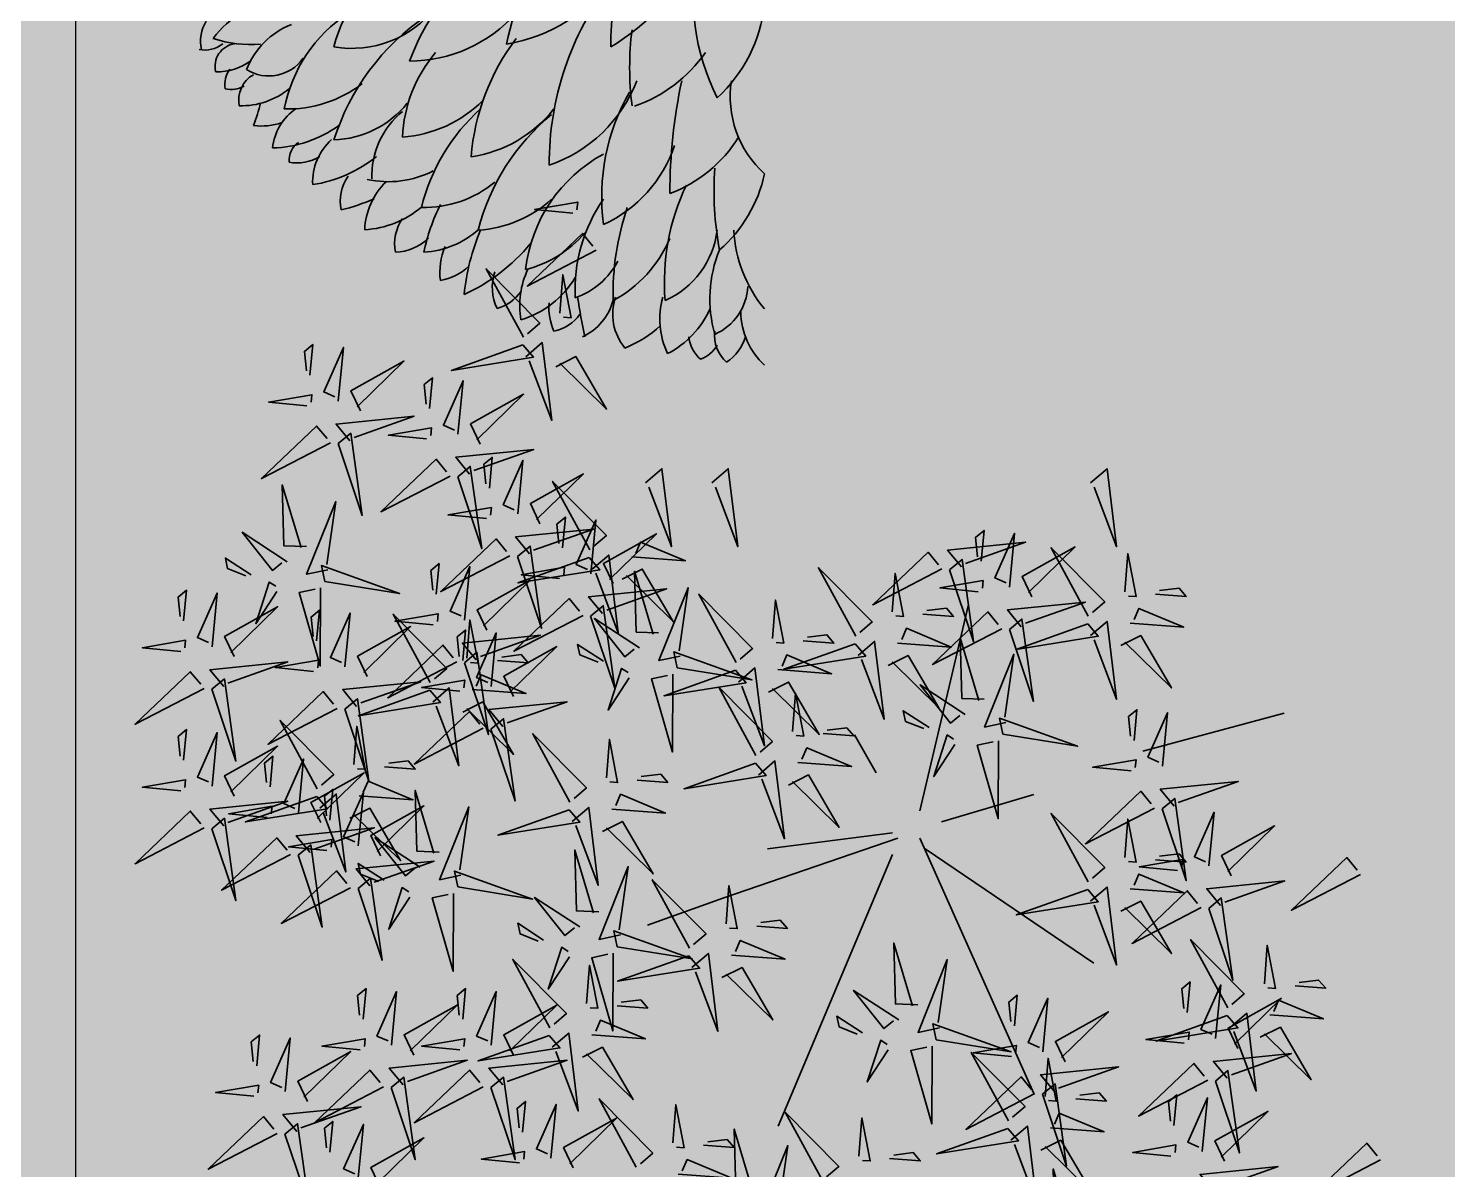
# Model space of a CAD drawing. Header units: millimetres. Extents: x -10000 to 124200, y -12045 to 23620.
# Drawn here: x 47173.3 to 47672.9, y 12816.8 to 13218.4 of the extents above; entities that cross this region are included whole.
import ezdxf

# ---------------------------------------------------------------- set-up
doc = ezdxf.new("R2010")
doc.units = ezdxf.units.MM
doc.header["$LTSCALE"] = 150
doc.linetypes.add('HIDDENX2', pattern=[19.05, 12.7, -6.35])
doc.layers.add('1625_East Villa$0$ad-Elevation 10', color=8, linetype='Continuous')
doc.layers.add('1625_East Villa$0$ad-Verandah', color=33, linetype='Continuous')
doc.layers.add('1625_East Villa$0$ad-Landscape', color=94, linetype='Continuous', lineweight=35)
doc.layers.add('1625_East Villa$0$ad-Landscape 2', color=7, linetype='Continuous', lineweight=35, true_color=0x264c00)
doc.layers.get('1625_East Villa$0$ad-Landscape').off()

# ---------------------------------------------------------------- blocks, each defined once
blk = doc.blocks.new('1625_East Villa$0$bamboo')
at = {"layer": '1625_East Villa$0$ad-Landscape 2'}
for p, q in [((43.5, 73), (278.2, 631.2)), ((-12.4, 39.5), (-247.1, 564.2)), ((-23.6, 61.9), (-370, 296.3)), ((390, 162.3), (546.4, 218.1)), ((32.3, 39.5), (390, 162.3)), ((43.5, 28.4), (300.5, 61.9)), ((-57.1, 6), (-247.1, -49.8)), ((-12.4, -16.3), (-113, -440.5)), ((77, -94.4), (121.7, -172.6)), ((-470.6, -139.1), (-761.2, -217.2))]:
    blk.add_line(p, q, dxfattribs=at)
for points in [[(-336.2, 845.3), (-290.1, 843.6), (-286.7, 718.8), (-325.2, 847.6)], [(274.9, 811.2), (318.6, 820.4), (258.7, 670.9), (277.2, 800.3)], [(-199.8, 660.1), (-233.7, 630.9), (-253.2, 790.8), (-207, 668.5)], [(1291.5, 647.4), (1242.1, 795), (1265.7, 626.1), (1291.5, 647.4)], [(-959.1, 700.5), (-817.2, 774), (-930.7, 666), (-952, 691.8)], [(-616.9, 764.6), (-588.5, 730.1), (-748.7, 713.9), (-625.5, 757.5)], [(-261.6, 680.5), (-302.7, 659.9), (-365.8, 767.6), (-270, 673.2)], [(319.2, 763.5), (365.2, 761.8), (368.6, 637), (330.1, 765.8)], [(187.4, 742.8), (263.8, 602.4), (153.5, 713.7), (178.9, 735.5)], [(483.6, 729.9), (373.4, 738.2), (465.5, 699.6), (475.2, 722.6)], [(1095.3, 757.7), (1115.1, 716.2), (1006.1, 655.3), (1102.4, 749.1)], [(1140.9, 737.5), (1130.4, 627.4), (1170.9, 718.7), (1148, 728.8)], [(-638.6, 703.2), (-618.8, 661.6), (-727.8, 600.7), (-631.5, 694.6)], [(-264.9, 565.6), (-314.3, 713.2), (-290.7, 544.3), (-264.9, 565.6)], [(49.3, 697.7), (-13.7, 702.5), (0.8, 685.5), (40.8, 690.4)], [(112.3, 693), (106.3, 614.2), (89.3, 702.6), (105, 701.5)], [(569.7, 715.5), (646.1, 575.2), (535.8, 686.4), (561.2, 708.3)], [(699.3, 716.8), (719.2, 675.2), (610.2, 614.4), (706.4, 708.2)], [(809.4, 706.2), (888, 698.6), (799.3, 683.4), (800.8, 699.1)], [(1307.2, 645.9), (1449.1, 719.5), (1335.7, 611.4), (1314.3, 637.3)], [(-619.9, 538.4), (-669.2, 686), (-645.7, 517), (-619.9, 538.4)], [(-593, 682.9), (-603.5, 572.8), (-563, 664.1), (-585.9, 674.3)], [(-528.6, 692.6), (-450, 684.9), (-538.7, 669.7), (-537.2, 685.5)], [(-193.7, 635.8), (-47.1, 688.2), (-215.5, 661.2), (-193.7, 635.8)], [(431.6, 670.5), (368.6, 675.2), (383.1, 658.2), (423.1, 663.2)], [(494.6, 665.7), (488.6, 587), (471.6, 675.4), (487.3, 674.2)], [(745, 696.6), (734.5, 586.5), (774.9, 677.8), (752.1, 687.9)], [(868.3, 552), (818.9, 699.6), (842.4, 530.7), (868.3, 552)], [(1073.1, 552), (1023.7, 699.6), (1047.2, 530.7), (1073.1, 552)], [(1199.3, 684.2), (1193.3, 621.3), (1210.5, 635.5), (1206.4, 675.6)], [(-280.9, 634.5), (-391.2, 642.7), (-299.1, 604.1), (-289.4, 627.2)], [(803.4, 643.3), (797.4, 580.4), (814.6, 594.6), (810.5, 634.7)], [(1267.2, 641.9), (1295.6, 607.4), (1135.4, 591.1), (1258.6, 634.8)], [(-534.6, 629.7), (-540.6, 566.8), (-523.4, 581), (-527.5, 621)], [(-249.2, 564.1), (-107.3, 637.7), (-220.7, 529.6), (-242.1, 555.5)], [(-194.9, 620.1), (-118.4, 479.7), (-228.8, 591), (-203.4, 612.8)], [(-37.8, 466.8), (-37.2, 626.6), (5.9, 476), (-26.9, 469.1)], [(884, 550.5), (1025.9, 624), (912.4, 516), (891.1, 541.8)], [(1088.8, 550.5), (1230.7, 624), (1117.2, 516), (1095.9, 541.8)], [(-604.1, 536.8), (-462.2, 610.4), (-575.7, 502.3), (-597, 528.2)], [(742.3, 469.2), (708.4, 440), (688.9, 599.9), (735, 477.6)], [(-650.3, 428.2), (-684.2, 399.1), (-703.7, 559), (-657.6, 436.7)], [(-289.2, 560), (-260.8, 525.6), (-421, 509.3), (-297.8, 552.9)], [(-333, 575), (-396, 579.7), (-381.4, 562.8), (-341.5, 567.7)], [(-270, 570.3), (-276, 491.5), (-293, 579.9), (-277.2, 578.7)], [(680.5, 489.6), (639.3, 469), (576.2, 576.7), (672, 482.3)], [(1245.4, 580.5), (1265.3, 538.9), (1156.3, 478), (1252.6, 571.9)], [(1291.1, 560.2), (1280.6, 450.1), (1321.1, 541.4), (1298.2, 551.6)], [(1355.5, 569.8), (1434.1, 562.2), (1345.4, 547), (1346.9, 562.7)], [(-712.1, 448.7), (-753.3, 428.1), (-816.4, 535.7), (-720.6, 441.4)], [(-644.2, 532.8), (-615.8, 498.3), (-776, 482), (-652.8, 525.7)], [(52, 474.3), (95.2, 540.4), (67.5, 454.7), (54.3, 463.3)], [(843.9, 546.4), (872.4, 511.9), (712.1, 495.7), (835.3, 539.3)], [(1048.7, 546.4), (1077.2, 511.9), (916.9, 495.7), (1040.1, 539.3)], [(-311, 498.7), (-291.1, 457.1), (-400.1, 396.2), (-303.9, 490)], [(748.4, 444.9), (894.9, 497.3), (726.5, 470.3), (748.4, 444.9)], [(1349.5, 506.9), (1343.5, 444), (1360.7, 458.2), (1356.6, 498.3)], [(-665.9, 471.4), (-646.1, 429.8), (-755.1, 368.9), (-658.8, 462.8)], [(-265.3, 478.4), (-275.8, 368.3), (-235.4, 459.6), (-258.2, 469.8)], [(-200.9, 488), (-122.3, 480.4), (-211, 465.2), (-209.5, 480.9)], [(-46.5, 453.6), (-200.1, 478.3), (-39.6, 420.8), (-46.5, 453.6)], [(822.2, 485), (842, 443.4), (733.1, 382.6), (829.3, 476.4)], [(932.3, 474.4), (1010.9, 466.8), (922.2, 451.6), (923.7, 467.3)], [(1027, 485), (1046.8, 443.4), (937.9, 382.6), (1034.1, 476.4)], [(1137.1, 474.4), (1215.7, 466.8), (1126.9, 451.6), (1128.4, 467.3)], [(-644.2, 404), (-497.6, 456.4), (-666, 429.4), (-644.2, 404)], [(-620.3, 451.1), (-630.8, 341), (-590.3, 432.3), (-613.2, 442.5)], [(-555.9, 460.7), (-477.3, 453.1), (-566, 437.9), (-564.5, 453.6)], [(-52.8, 429.4), (-9, 438.6), (-69, 289.1), (-50.5, 418.5)], [(104.9, 439.8), (157.9, 405.3), (153.3, 427.1), (115.9, 442.1)], [(661.1, 443.6), (550.9, 451.8), (643, 413.2), (652.6, 436.3)], [(867.9, 464.7), (857.4, 354.7), (897.8, 446), (875, 456.1)], [(1072.7, 464.7), (1062.1, 354.7), (1102.6, 446), (1079.8, 456.1)], [(-731.5, 402.7), (-841.7, 410.9), (-749.6, 372.3), (-739.9, 395.4)], [(-206.9, 425.1), (-212.9, 362.2), (-195.7, 376.4), (-199.8, 416.5)], [(30.7, 412.7), (123.3, 352.4), (61.2, 430.6), (41.6, 415)], [(393.8, 326), (352.6, 305.3), (289.5, 413), (385.3, 318.7)], [(455.6, 305.5), (421.7, 276.4), (402.2, 436.3), (448.3, 314)], [(617.5, 275.9), (618.2, 435.7), (661.3, 285.1), (628.5, 278.2)], [(747.2, 429.2), (823.6, 288.8), (713.3, 400), (738.7, 421.9)], [(926.3, 411.5), (920.3, 348.6), (937.5, 362.8), (933.4, 402.9)], [(1131.1, 411.5), (1125, 348.6), (1142.3, 362.8), (1138.2, 402.9)], [(-645.4, 388.3), (-569, 247.9), (-679.3, 359.1), (-653.9, 381)], [(-561.9, 397.8), (-567.9, 334.9), (-550.7, 349.1), (-554.8, 389.2)], [(-8.5, 381.7), (37.5, 380), (40.9, 255.2), (2.4, 384)], [(609.1, 384.1), (546.1, 388.8), (560.6, 371.9), (600.6, 376.8)], [(672.1, 379.4), (666.1, 300.6), (649, 389), (664.8, 387.8)], [(-783.5, 343.2), (-846.5, 347.9), (-832, 331), (-792, 335.9)], [(-720.5, 338.5), (-726.5, 259.7), (-743.5, 348.1), (-727.8, 346.9)], [(-606.2, 183.8), (-655.6, 331.4), (-632, 162.5), (-606.2, 183.8)], [(461.7, 281.3), (608.2, 333.7), (439.8, 306.7), (461.7, 281.3)], [(707.3, 283.4), (750.5, 349.5), (722.8, 263.8), (709.6, 272.4)], [(-363.6, 169.2), (-397.5, 140), (-417, 299.9), (-370.9, 177.6)], [(945.2, 153.2), (945.8, 313), (988.9, 162.4), (956.1, 155.5)], [(-425.4, 189.6), (-466.6, 169), (-529.7, 276.7), (-433.9, 182.4)], [(374.4, 279.9), (264.1, 288.2), (356.3, 249.6), (365.9, 272.6)], [(460.4, 265.6), (536.9, 125.2), (426.5, 236.4), (452, 258.3)], [(608.9, 262.7), (455.2, 287.4), (615.8, 229.9), (608.9, 262.7)], [(1141.3, 142.9), (1092, 290.5), (1115.5, 121.6), (1141.3, 142.9)], [(-590.5, 182.3), (-448.6, 255.9), (-562, 147.8), (-583.4, 173.7)], [(602.5, 238.5), (646.3, 247.7), (586.3, 98.2), (604.8, 227.6)], [(686, 221.8), (778.6, 161.5), (716.5, 239.7), (696.9, 224.1)], [(760.2, 248.9), (813.2, 214.4), (808.6, 236.2), (771.2, 251.2)], [(322.4, 220.5), (259.3, 225.2), (273.9, 208.3), (313.9, 213.2)], [(385.4, 215.7), (379.4, 137), (362.3, 225.4), (378.1, 224.2)], [(1035, 160.6), (1078.2, 226.8), (1050.5, 141.1), (1037.3, 149.7)], [(1157.1, 141.4), (1299, 214.9), (1185.5, 106.9), (1164.2, 132.8)], [(1264.2, 74.7), (1214.8, 222.3), (1238.4, 53.4), (1264.2, 74.7)], [(-918.2, 114.1), (-776.2, 187.7), (-889.7, 79.6), (-911, 105.5)], [(-630.5, 178.2), (-602.1, 143.7), (-762.3, 127.5), (-639.2, 171.1)], [(-357.5, 145), (-210.9, 197.3), (-379.3, 170.3), (-357.5, 145)], [(646.8, 190.8), (692.9, 189.1), (696.3, 64.3), (657.8, 193.1)], [(-444.7, 143.6), (-555, 151.8), (-462.9, 113.3), (-453.2, 136.3)], [(936.5, 139.9), (782.9, 164.7), (943.4, 107.2), (936.5, 139.9)], [(1279.9, 73.2), (1421.8, 146.8), (1308.4, 38.7), (1287, 64.6)], [(1441.7, 20.2), (1392.3, 167.8), (1415.9, -1.1), (1441.7, 20.2)], [(-652.3, 116.9), (-632.5, 75.3), (-741.4, 14.4), (-645.2, 108.2)], [(-510.6, -20.7), (-560, 126.9), (-536.5, -42), (-510.6, -20.7)], [(-358.7, 129.2), (-282.3, -11.2), (-392.6, 100.1), (-367.2, 121.9)], [(701.3, 5.5), (667.4, -23.6), (647.9, 136.3), (694, 14)], [(930.2, 115.8), (973.9, 125), (914, -24.5), (932.5, 104.9)], [(1117, 137.3), (1145.4, 102.8), (985.2, 86.6), (1108.4, 130.2)], [(1013.6, 99.1), (1106.3, 38.8), (1044.2, 116.9), (1024.6, 101.4)], [(1087.9, 126.1), (1140.9, 91.6), (1136.3, 113.5), (1098.9, 128.4)], [(-606.6, 96.6), (-617.1, -13.5), (-576.7, 77.8), (-599.5, 88)], [(-496.8, 84.1), (-559.8, 88.8), (-545.3, 71.9), (-505.3, 76.8)], [(-542.2, 106.2), (-463.6, 98.6), (-552.3, 83.4), (-550.8, 99.1)], [(-433.8, 79.4), (-439.8, 0.6), (-456.8, 89), (-441.1, 87.9)], [(639.5, 26), (598.3, 5.3), (535.3, 113), (631, 18.7)], [(1220.1, -21.7), (1186.2, -50.9), (1166.7, 109), (1212.8, -13.3)], [(1457.4, 18.7), (1599.3, 92.2), (1485.9, -15.8), (1464.5, 10)], [(974.5, 68.1), (1020.5, 66.3), (1023.9, -58.4), (985.4, 70.4)], [(1095.3, 76), (1115.1, 34.4), (1006.1, -26.5), (1102.4, 67.3)], [(1158.3, -1.3), (1117.1, -21.9), (1054.1, 85.8), (1149.8, -8.5)], [(1239.9, 69.2), (1268.3, 34.7), (1108.1, 18.4), (1231.3, 62.1)], [(1205.3, 65.3), (1283.9, 57.7), (1195.2, 42.5), (1196.7, 58.2)], [(-494.9, -22.2), (-353, 51.3), (-466.5, -56.7), (-487.8, -30.9)], [(319, -89.9), (285.1, -119.1), (265.6, 40.8), (311.8, -81.4)], [(707.4, -18.7), (854, 33.7), (685.6, 6.7), (707.4, -18.7)], [(1140.9, 55.7), (1130.4, -54.4), (1170.9, 36.9), (1148, 47)], [(257.2, -69.4), (216.1, -90.1), (153, 17.6), (248.8, -76.7)], [(1218.1, 7.8), (1238, -33.8), (1129, -94.7), (1225.2, -0.8)], [(1199.3, 2.4), (1193.3, -60.5), (1210.5, -46.3), (1206.4, -6.2)], [(1226.2, -46), (1372.8, 6.4), (1204.4, -20.6), (1226.2, -46)], [(1417.4, 14.6), (1445.8, -19.9), (1285.6, -36.1), (1408.7, 7.5)], [(-535, -26.3), (-506.5, -60.8), (-666.8, -77), (-543.6, -33.4)], [(-174.3, -160.5), (-173.7, -0.6), (-130.6, -151.3), (-163.4, -158.2)], [(620.2, -20.1), (509.9, -11.8), (602, -50.4), (611.7, -27.3)], [(1263.8, -12.5), (1253.3, -122.6), (1293.7, -31.3), (1270.9, -21.1)], [(1328.2, -2.9), (1406.8, -10.5), (1318.1, -25.7), (1319.6, -10)], [(706.2, -34.4), (782.6, -174.8), (672.3, -63.6), (697.7, -41.7)], [(868.3, -184.3), (818.9, -36.7), (842.4, -205.6), (868.3, -184.3)], [(1139, -47.3), (1028.7, -39.1), (1120.8, -77.6), (1130.5, -54.6)], [(1395.6, -46.8), (1415.5, -88.4), (1306.5, -149.2), (1402.7, -55.4)], [(1505.7, -57.4), (1584.3, -65), (1495.6, -80.2), (1497.1, -64.5)], [(-84.5, -153), (-41.3, -86.9), (-69, -172.5), (-82.2, -163.9)], [(325.1, -114.1), (471.7, -61.8), (303.3, -88.7), (325.1, -114.1)], [(568.1, -79.5), (505.1, -74.8), (519.6, -91.7), (559.6, -86.8)], [(631.1, -84.2), (625.1, -163), (608.1, -74.6), (623.8, -75.8)], [(1168.6, -225.3), (1119.3, -77.6), (1142.8, -246.6), (1168.6, -225.3)], [(1225, -61.7), (1301.4, -202.1), (1191.1, -90.8), (1216.5, -69)], [(1322.2, -65.8), (1316.2, -128.7), (1333.4, -114.5), (1329.3, -74.4)], [(1441.3, -67.1), (1430.8, -177.1), (1471.2, -85.8), (1448.4, -75.7)], [(-511, -108), (-521.6, -218), (-481.1, -126.7), (-503.9, -116.6)], [(-446.7, -98.3), (-368, -105.9), (-456.8, -121.2), (-455.3, -105.4)], [(237.9, -115.5), (127.6, -107.2), (219.7, -145.8), (229.4, -122.8)], [(884, -185.9), (1025.9, -112.3), (912.4, -220.4), (891.1, -194.5)], [(988, -239.9), (954.1, -269), (934.6, -109.2), (980.8, -231.4)], [(1086.9, -106.8), (1023.9, -102.1), (1038.4, -119), (1078.4, -114.1)], [(1149.9, -111.5), (1143.9, -190.3), (1126.9, -101.9), (1142.6, -103)], [(323.9, -129.9), (400.4, -270.3), (290, -159), (315.4, -137.2)], [(494.6, -296.8), (495.3, -137), (538.4, -287.6), (505.6, -294.5)], [(926.2, -219.4), (885, -240.1), (822, -132.4), (917.7, -226.7)], [(1441.7, -266.2), (1392.3, -118.6), (1415.9, -287.5), (1441.7, -266.2)], [(1499.7, -120.3), (1493.7, -183.2), (1510.9, -169), (1506.8, -128.9)], [(-452.7, -161.2), (-458.7, -224.1), (-441.4, -209.9), (-445.5, -169.8)], [(-183, -173.7), (-336.7, -149), (-176.1, -206.5), (-183, -173.7)], [(185.8, -175), (122.8, -170.2), (137.4, -187.2), (177.4, -182.3)], [(298.2, -260.3), (257, -281), (193.9, -173.3), (289.7, -267.6)], [(248.8, -179.7), (242.8, -258.4), (225.8, -170), (241.6, -171.2)], [(360, -280.8), (326.1, -310), (306.6, -150.1), (352.7, -272.3)], [(922.9, -320.7), (873.5, -173.1), (897.1, -342), (922.9, -320.7)], [(1184.4, -226.8), (1326.3, -153.2), (1212.8, -261.3), (1191.5, -235.4)], [(-189.3, -197.8), (-145.6, -188.6), (-205.5, -338.1), (-187, -208.8)], [(-105.9, -214.5), (-13.2, -274.9), (-75.4, -196.7), (-94.9, -212.2)], [(-31.6, -187.5), (21.3, -222), (16.7, -200.1), (-20.7, -185.2)], [(843.9, -189.9), (872.4, -224.4), (712.1, -240.6), (835.3, -197)], [(1457.4, -267.7), (1599.3, -194.1), (1485.9, -302.2), (1464.5, -276.3)], [(52.5, -314.9), (11.3, -335.6), (-51.8, -227.9), (44, -322.2)], [(114.3, -335.4), (80.4, -364.5), (60.9, -204.6), (107, -326.9)], [(584.4, -289.3), (627.6, -223.2), (600, -308.9), (586.7, -300.3)], [(994.1, -264.1), (1140.7, -211.8), (972.3, -238.7), (994.1, -264.1)], [(1144.3, -230.8), (1172.7, -265.3), (1012.5, -281.6), (1135.7, -237.9)], [(-363.6, -376.3), (-397.5, -405.4), (-417, -245.5), (-370.9, -367.8)], [(-196.6, -388.9), (-246, -241.3), (-222.5, -410.2), (-196.6, -388.9)], [(-145, -245.6), (-99, -247.3), (-95.6, -372), (-134.1, -243.3)], [(366.1, -305), (512.7, -252.7), (344.3, -279.6), (366.1, -305)], [(822.2, -251.3), (842, -292.9), (733.1, -353.8), (829.3, -259.9)], [(906.9, -265.5), (796.6, -257.2), (888.7, -295.8), (898.4, -272.8)], [(932.3, -262), (1010.9, -269.6), (922.2, -284.8), (923.7, -269.1)], [(938.6, -322.2), (1080.5, -248.7), (967.1, -356.7), (945.7, -330.8)], [(-425.4, -355.8), (-466.6, -376.5), (-529.7, -268.8), (-433.9, -363.1)], [(486, -310), (332.3, -285.3), (492.9, -342.8), (486, -310)], [(663.5, -416.2), (614.1, -268.5), (637.6, -437.5), (663.5, -416.2)], [(867.9, -271.6), (857.4, -381.7), (897.8, -290.4), (875, -280.2)], [(992.9, -279.9), (1069.3, -420.3), (959, -309), (984.4, -287.2)], [(1417.4, -271.7), (1445.8, -306.2), (1285.6, -322.5), (1408.7, -278.8)], [(-180.9, -390.4), (-39, -316.9), (-152.5, -424.9), (-173.8, -399)], [(120.3, -359.6), (266.9, -307.2), (98.5, -334.2), (120.3, -359.6)], [(278.8, -306.4), (168.6, -298.1), (260.7, -336.7), (270.4, -313.7)], [(854.8, -325), (791.8, -320.2), (806.4, -337.2), (846.3, -332.2)], [(917.8, -329.7), (911.8, -408.4), (894.8, -320), (910.5, -321.2)], [(1122.6, -292.2), (1142.4, -333.8), (1033.4, -394.7), (1129.7, -300.8)], [(1168.2, -312.5), (1157.7, -422.6), (1198.2, -331.3), (1175.3, -321.1)], [(1218.2, -474.1), (1218.9, -314.2), (1262, -464.9), (1229.2, -471.8)], [(1232.6, -302.9), (1311.2, -310.5), (1222.5, -325.7), (1224, -310)], [(-357.5, -400.5), (-210.9, -348.1), (-379.3, -375.1), (-357.5, -400.5)], [(364.9, -320.8), (441.3, -461.2), (331, -349.9), (356.4, -328.1)], [(479.7, -334.2), (523.4, -325), (463.5, -474.5), (482, -345.1)], [(563.1, -350.9), (655.8, -411.2), (593.6, -333), (574, -348.6)], [(637.4, -323.8), (690.3, -358.3), (685.7, -336.5), (648.3, -321.5)], [(679.2, -417.7), (821.1, -344.1), (707.7, -452.2), (686.3, -426.3)], [(898.6, -326.3), (927, -360.8), (766.8, -377), (889.9, -333.4)], [(926.3, -324.9), (920.3, -387.8), (937.5, -373.5), (933.4, -333.5)], [(1395.6, -333.1), (1415.5, -374.7), (1306.5, -435.6), (1402.7, -341.7)], [(1505.7, -343.8), (1584.3, -351.4), (1495.6, -366.6), (1497.1, -350.9)], [(-73.8, -511.6), (-123.1, -364), (-99.6, -532.9), (-73.8, -511.6)], [(33.1, -361), (-77.2, -352.7), (14.9, -391.3), (24.6, -368.2)], [(119.1, -375.3), (195.6, -515.7), (85.2, -404.5), (110.7, -382.6)], [(226.8, -365.9), (163.8, -361.1), (178.3, -378.1), (218.3, -373.2)], [(289.8, -370.6), (283.8, -449.3), (266.8, -360.9), (282.5, -362.1)], [(1226.6, -365.8), (1220.6, -428.7), (1237.8, -414.5), (1233.7, -374.4)], [(1441.3, -353.4), (1430.8, -463.5), (1471.2, -372.2), (1448.4, -362)], [(-444.7, -401.9), (-555, -393.6), (-462.9, -432.2), (-453.2, -409.1)], [(-221, -394.5), (-192.5, -429), (-352.8, -445.2), (-229.6, -401.6)], [(598.6, -492.1), (557.4, -512.8), (494.3, -405.1), (590.1, -499.4)], [(524, -381.9), (570, -383.6), (573.4, -508.4), (534.9, -379.6)], [(660.4, -512.6), (626.5, -541.8), (607, -381.9), (653.1, -504.2)], [(813.7, -538.9), (764.3, -391.3), (787.8, -560.2), (813.7, -538.9)], [(876.8, -387.7), (896.6, -429.3), (787.7, -490.1), (883.9, -396.3)], [(922.5, -407.9), (912, -518), (952.4, -426.7), (929.6, -416.6)], [(986.9, -398.3), (1065.5, -405.9), (976.8, -421.1), (978.3, -405.4)], [(1308, -466.6), (1351.2, -400.5), (1323.6, -486.2), (1310.3, -477.5)], [(1499.7, -406.7), (1493.7, -469.6), (1510.9, -455.4), (1506.8, -415.3)], [(-358.7, -416.2), (-282.3, -556.6), (-392.6, -445.4), (-367.2, -423.5)], [(-19, -420.4), (-82, -415.7), (-67.4, -432.6), (-27.4, -427.7)], [(44, -425.1), (38, -503.9), (21, -415.5), (36.8, -416.7)], [(639.2, -421.7), (667.6, -456.2), (507.4, -472.5), (630.5, -428.8)], [(-496.8, -461.3), (-559.8, -456.6), (-545.3, -473.5), (-505.3, -468.6)], [(-433.8, -466), (-439.8, -544.8), (-456.8, -456.4), (-441.1, -457.6)], [(-242.7, -455.8), (-222.9, -497.4), (-331.8, -558.3), (-235.6, -464.5)], [(-58, -513.1), (83.9, -439.6), (-29.6, -547.6), (-50.9, -521.7)], [(980.9, -461.2), (974.9, -524.1), (992.1, -509.9), (988, -469.8)], [(1209.6, -487.3), (1055.9, -462.6), (1216.5, -520.1), (1209.6, -487.3)], [(-197, -476.1), (-207.5, -586.2), (-167.1, -494.9), (-189.9, -484.8)], [(-132.6, -466.5), (-54, -474.1), (-142.8, -489.3), (-141.3, -473.6)], [(617.4, -483.1), (637.2, -524.7), (528.3, -585.6), (624.5, -491.7)], [(666.4, -536.8), (813, -484.5), (644.6, -511.4), (666.4, -536.8)], [(727.5, -493.8), (806.1, -501.4), (717.4, -516.6), (718.9, -500.9)], [(829.4, -540.4), (971.3, -466.8), (857.8, -574.9), (836.5, -549)], [(-98.1, -517.2), (-69.7, -551.7), (-229.9, -567.9), (-106.7, -524.3)], [(663.1, -503.4), (652.6, -613.5), (693, -522.2), (670.2, -512)], [(1203.3, -511.5), (1247, -502.3), (1187.1, -651.7), (1205.5, -522.4)], [(1286.7, -528.1), (1379.3, -588.5), (1317.2, -510.3), (1297.6, -525.8)], [(1361, -501.1), (1413.9, -535.6), (1409.3, -513.8), (1371.9, -498.8)], [(-138.6, -529.4), (-144.7, -592.3), (-127.4, -578.1), (-131.5, -538)], [(579.2, -538.2), (468.9, -529.9), (561.1, -568.5), (570.7, -545.5)], [(665.2, -552.6), (741.7, -693), (631.3, -581.7), (656.8, -559.9)], [(789.3, -544.5), (817.8, -578.9), (657.5, -595.2), (780.7, -551.6)], [(-363.6, -689.9), (-397.5, -719), (-417, -559.2), (-370.9, -681.4)], [(414.6, -689.9), (380.7, -719), (361.2, -559.2), (407.3, -681.4)], [(551.1, -689.9), (517.2, -719), (497.7, -559.2), (543.9, -681.4)], [(721.5, -556.7), (715.5, -619.6), (732.7, -605.4), (728.6, -565.3)], [(936.5, -702.5), (887.2, -554.9), (910.7, -723.8), (936.5, -702.5)], [(1247.5, -559.2), (1293.6, -560.9), (1297, -685.7), (1258.5, -556.9)], [(767.6, -605.8), (787.4, -647.4), (678.5, -708.3), (774.7, -614.5)], [(813.3, -626.1), (802.7, -736.2), (843.2, -644.9), (820.4, -634.7)], [(877.7, -616.5), (956.3, -624.1), (867.5, -639.3), (869, -623.6)], [(952.3, -704), (1094.2, -630.5), (980.7, -738.5), (959.4, -712.7)], [(1182.3, -770.7), (1132.9, -623.1), (1156.5, -792), (1182.3, -770.7)], [(871.6, -679.4), (865.6, -742.3), (882.9, -728.1), (878.8, -688)], [(1198, -772.2), (1339.9, -698.7), (1226.5, -806.7), (1205.1, -780.8)], [(912.2, -708.1), (940.6, -742.6), (780.4, -758.8), (903.6, -715.2)], [(890.5, -769.5), (910.3, -811.1), (801.3, -871.9), (897.6, -778.1)], [(1000.5, -780.1), (1079.1, -787.7), (990.4, -802.9), (991.9, -787.2)], [(1158, -776.3), (1186.4, -810.8), (1026.2, -827), (1149.3, -783.4)], [(936.1, -789.8), (925.6, -899.8), (966.1, -808.5), (943.2, -798.4)], [(735.1, -928.5), (693.9, -949.2), (630.8, -841.5), (726.6, -935.8)], [(796.9, -949), (763, -978.1), (743.5, -818.2), (789.6, -940.5)], [(994.5, -843), (988.5, -905.9), (1005.7, -891.7), (1001.6, -851.6)], [(1136.2, -837.6), (1156, -879.2), (1047.1, -940.1), (1143.3, -846.3)], [(1181.9, -857.9), (1171.4, -968), (1211.8, -876.7), (1189, -866.6)], [(1246.3, -848.3), (1324.9, -855.9), (1236.2, -871.1), (1237.7, -855.4)], [(803, -973.2), (949.5, -920.8), (781.1, -947.8), (803, -973.2)], [(1240.3, -911.2), (1234.3, -974.1), (1251.5, -959.9), (1247.4, -919.8)], [(801.8, -988.9), (878.2, -1129.3), (767.9, -1018.1), (793.3, -996.2)], [(726.7, -1038.7), (720.7, -1117.5), (703.7, -1029.1), (719.4, -1030.3)], [(651.9, -1167.6), (793.8, -1094.1), (680.3, -1202.1), (659, -1176.3)], [(700.2, -1243.7), (778.8, -1251.3), (690.1, -1266.6), (691.6, -1250.8)]]:
    blk.add_lwpolyline(points, dxfattribs=at)
blk = doc.blocks.new('1625_East Villa$0$A$C7DA81DBD')
at = {"layer": '1625_East Villa$0$ad-Landscape 2'}
for centre, radius, start, end in [((-0.3234, 3.905), 0.4767, 0.43757, 47.26134), ((0.4137, 3.9807), 0.3046, 123.60504, 162.90266), ((0.0961, 4.0625), 0.2274, 352.72717, 49.06653), ((0.4908, 4.0166), 0.2139, 111.17004, 149.58437), ((0.9056, 3.6412), 0.6057, 117.26946, 155.9728), ((0.2663, 4.0457), 0.2252, 6.24095, 49.15573), ((0.1425, 3.9552), 0.5349, 344.79318, 24.80951), ((1.1804, 3.4536), 0.743, 111.85939, 132.96772), ((0.6413, 3.9243), 0.3417, 341.32537, 39.82068), ((0.4664, 3.7254), 0.3595, 113.70561, 176.94873), ((-0.4847, 3.8253), 0.8385, 337.72257, 15.86731), ((1.3268, 3.7443), 0.3576, 114.32176, 165.62043), ((-5.8663, 2.673), 7.168, 9.16665, 11.24033), ((1.4147, 3.7701), 0.2686, 101.04015, 144.95778), ((1.7595, 3.3631), 0.6247, 106.91169, 148.74233), ((1.0529, 3.8878), 0.3429, 353.89465, 25.17772), ((1.0337, 3.8696), 0.5516, 334.54713, 9.51441), ((-0.6722, 3.3341), 0.8727, 3.00382, 39.60588), ((1.8213, 3.5993), 0.3023, 107.3992, 143.67876), ((1.4522, 3.7508), 0.3106, 341.21289, 26.18085), ((0.8731, 3.3135), 0.5704, 113.73132, 173.32768), ((-0.8101, 3.7172), 1.4584, 334.44417, 4.66194), ((1.3701, 3.1096), 0.824, 118.22031, 156.78041), ((-0.7845, 3.7974), 1.7654, 341.38853, 1.24523), ((1.383, 3.3555), 0.488, 108.81739, 152.56245), ((0.2113, 3.764), 1.0157, 324.84978, 3.01888), ((2.4444, 2.7002), 1.2047, 114.47438, 140.38238), ((0.4659, 3.9514), 1.4875, 337.29257, 354.02748), ((2.1581, 3.3546), 0.3559, 99.63085, 133.13709), ((1.6924, 3.6508), 0.4098, 336.38924, 7.6723), ((0.5792, 3.7449), 0.9742, 298.34437, 353.53312), ((1.7238, 2.9221), 0.7346, 103.90804, 139.61338), ((0.8762, 2.8295), 0.8955, 130.78874, 168.03806), ((-1.7398, 3.1245), 2.0667, 355.95212, 10.67856), ((2.2394, 2.9434), 0.5806, 93.32513, 131.66362), ((0.9147, 3.7961), 1.3196, 333.78136, 348.06114), ((2.4029, 3.194), 0.3293, 92.31458, 133.75489), ((2.1061, 3.4684), 0.2887, 325.35935, 10.9222), ((1.4049, 2.5545), 0.8684, 114.71609, 161.31222), ((-0.2948, 3.161), 1.349, 329.98702, 7.7695), ((0.4879, 3.7225), 1.408, 309.24822, 345.91322), ((1.8961, 2.6169), 0.7641, 93.18845, 132.61455), ((2.6219, 2.7574), 0.6207, 93.06665, 130.22411), ((2.1285, 3.3962), 0.4606, 314.41683, 357.63522), ((2.2078, 2.5037), 0.7304, 88.94937, 129.1849), ((1.0136, 3.5245), 1.2421, 311.60195, 346.47297), ((3.0457, 2.0047), 1.2814, 103.71524, 113.85648), ((2.4584, 3.1948), 0.2887, 325.35935, 10.9222), ((0.9142, 2.3228), 0.8735, 110.1808, 148.59513), ((-2.889, 3.1417), 3.5018, 347.99481, 0.01757), ((2.4357, 2.4238), 0.6427, 77.61453, 116.92393), ((1.9988, 3.0323), 0.5442, 309.31962, 1.75138), ((3.0549, 2.2322), 0.863, 98.61282, 128.97622), ((2.5541, 3.0699), 0.3719, 312.03902, 2.39813), ((-0.4533, 2.5144), 0.6755, 351.39169, 47.83501), ((1.6974, 2.079), 0.9321, 108.99145, 158.98533), ((-0.5421, 2.9513), 1.9362, 322.58851, 0.26845), ((3.0253, 2.6704), 0.2744, 78.73381, 122.02457), ((2.0257, 2.069), 0.8461, 98.57089, 141.50718), ((0.4415, 3.0214), 1.4626, 322.92796, 355.46028), ((2.9291, 2.9329), 0.15, 306.19039, 2.52975), ((2.4021, 1.9593), 0.8207, 94.0733, 134.87713), ((1.4468, 2.8141), 0.8978, 319.49244, 357.69907), ((1.3292, 3.2587), 1.5303, 304.25441, 342.40951), ((2.8129, 2.1522), 0.6446, 92.21829, 140.84358), ((3.2048, 2.0899), 0.7587, 91.41505, 126.15667), ((2.8327, 2.8868), 0.3555, 304.28194, 353.79297), ((3.255, 2.3074), 0.3987, 82.27272, 109.05896), ((4.7109, 2.1806), 1.4962, 159.58638, 165.44635), ((1.1439, 1.6998), 0.9279, 108.94949, 145.08343), ((-1.1102, 2.3286), 1.9834, 352.86966, 7.13034), ((3.0882, 1.8014), 0.7945, 88.44815, 127.52814), ((2.167, 2.7765), 0.9598, 303.44945, 349.14185), ((3.387, 2.0873), 0.4877, 88.40112, 129.1706), ((3.2185, 2.5369), 0.186, 299.00554, 11.76376), ((0.9472, 1.8177), 0.9527, 132.26313, 173.77864), ((-0.9729, 1.8753), 1.4339, 347.8862, 26.84023), ((3.4542, 2.3019), 0.1679, 76.81907, 120.10983), ((3.3252, 2.438), 0.1695, 323.72347, 9.28631), ((3.2095, 2.1093), 0.2729, 57.84483, 144.60114), ((2.8672, 2.5356), 0.5252, 291.97187, 338.1743), ((3.5474, 1.9775), 0.3785, 89.04584, 126.1809), ((3.4098, 2.3203), 0.1483, 278.29705, 13.9033), ((2.3006, 1.3581), 0.9275, 90.17163, 138.26071), ((0.9565, 2.7668), 1.425, 308.22789, 340.26694), ((3.6227, 2.031), 0.1831, 77.9287, 128.85753), ((3.4132, 2.1554), 0.2388, 327.68239, 13.24524), ((1.8918, 0.7397), 1.7085, 121.62819, 159.52537), ((-2.2619, 2.2221), 3.2578, 339.85746, 359.51365), ((1.856, 1.0904), 1.1017, 99.73184, 143.96094), ((0.0127, 2.4992), 1.6882, 321.43671, 348.97151), ((2.6751, 1.5084), 0.6953, 80.6567, 141.71751), ((1.8936, 2.412), 0.9205, 297.11773, 346.33164), ((3.104, 2.4748), 0.5733, 273.62657, 324.23647), ((3.3241, 1.386), 0.7926, 71.98772, 94.43369)]:
    blk.add_arc(centre, radius, start, end, dxfattribs=at)
blk = doc.blocks.new('1625_East Villa$0$zw$959F')
at = {"transparency": 33554559}
h = blk.add_hatch(color=43, dxfattribs=at)
h.dxf.hatch_style = 1
h.paths.add_polyline_path([(0, 0), (1520, 0), (1520, -4975), (0, -4975)])
h = blk.add_hatch(dxfattribs=at)
h.set_pattern_fill('GRASS', color=74, angle=180)
h.set_pattern_definition([(270, (2425, 4e-12), (17.96051, -17.96051), [4.7625, -31.15852]), (225, (2425, 4e-12), (17.96051, -17.96051), [4.7625, -20.6375]), (315, (2425, 4e-12), (17.96051, 17.96051), [4.7625, -20.6375])])
h.paths.add_polyline_path([(2430, -3375), (1520, -3375), (1520, 0), (2430, 0)])
h = blk.add_hatch(color=256, dxfattribs=at)
h.dxf.hatch_style = 1
h.set_gradient(color1=(153, 204, 0), color2=(63, 127, 0), tint=1, name='INVSPHERICAL')
h.paths.add_polyline_path([(2430, -3375), (1520, -3375), (1520, 0), (2430, 0)])
at = {"layer": '1625_East Villa$0$ad-Elevation 10'}
blk.add_lwpolyline([(2430, -3375), (1520, -3375), (1520, 0), (2430, 0)], close=True, dxfattribs=at)
at = {"layer": '1625_East Villa$0$ad-Verandah', "lineweight": 9}
blk.add_lwpolyline([(0, 0), (1520, 0), (1520, -4975), (0, -4975)], close=True, dxfattribs=at)
at = {"xscale": 54.36482949885722, "yscale": 54.36482949885722, "zscale": 54.36482949885722, "rotation": 180}
blk.add_blockref('1625_East Villa$0$A$C7DA81DBD', (1762.39, -288.85), dxfattribs=at)
at = {"layer": '1625_East Villa$0$ad-Landscape', "linetype": 'Continuous', "xscale": 0.171360081536486, "yscale": 0.171360081536486, "zscale": 0.171360081536486, "rotation": 180}
blk.add_blockref('1625_East Villa$0$bamboo', (1814.89, -679.78), dxfattribs=at)
blk = doc.blocks.new('1625_East Villa')
at = {"layer": '1625_East Villa$0$ad-Verandah'}
blk.add_blockref('1625_East Villa$0$zw$959F', (12120, 13620), dxfattribs=at)

msp = doc.modelspace()

# ---------------------------------------------------------------- block references
at = {"linetype": 'HIDDENX2', "ltscale": 0.09}
msp.add_blockref('1625_East Villa', (33550, 0), dxfattribs=at)

doc.saveas('drawing.dxf')
